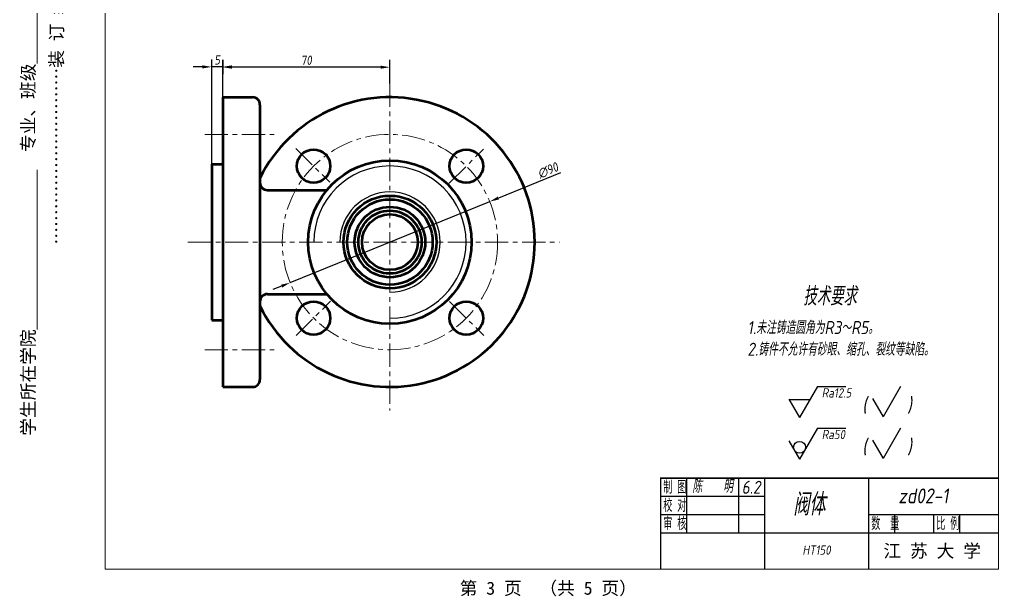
# Model space of a CAD drawing. Header units: millimetres. Extents: x -14 to 1037, y -1 to 431.
# Drawn here: x 773.3 to 1037.1, y 88.1 to 243.4 of the extents above; entities that cross this region are included whole.
import ezdxf

# ---------------------------------------------------------------- set-up
doc = ezdxf.new("R2010")
doc.units = ezdxf.units.MM
doc.linetypes.add('CENTER', pattern=[2, 1.25, -0.25, 0.25, -0.25])
for name, color, linetype, lineweight in [('4', 7, 'Continuous', 18), ('中心线', 7, 'CENTER', 18), ('答案', 1, 'Continuous', 50), ('粗实线', 7, 'Continuous', 50)]:
    doc.layers.add(name, color=color, linetype=linetype, lineweight=lineweight)
doc.layers.add('细实线', color=7, linetype='Continuous')
doc.styles.get("Standard").update_dxf_attribs({"font": 'gbenor.shx', "oblique": 8, "bigfont": 'gbcbig.shx'})
doc.styles.add('style2', font='')
doc.styles.add('style3', font='gbenor.shx', dxfattribs={"oblique": 10, "bigfont": 'gbcbig.shx'})
doc.styles.get('style2').set_extended_font_data('SimSun')
doc.dimstyles.new('ISO-25', dxfattribs={"dimtxt": 2.5, "dimasz": 2.5, "dimexe": 2, "dimexo": 0, "dimtad": 1, "dimdec": 0, "dimlfac": 1.55, "dimdsep": 46, "dimtxsty": 'Standard', "dimcen": 2.5, "dimadec": 0, "dimazin": 0, "dimtfac": 1, "dimtdec": 0, "dimtmove": 0, "dimatfit": 3, "dimfxl": 0, "dimarcsym": 0})

# ---------------------------------------------------------------- blocks, each defined once
blk = doc.blocks.new('*D120')
at = {"layer": 'DEFPOINTS', "color": 0, "ltscale": 0.5, "transparency": 16777216}
for p in [(899.87, 194.38), (846.14, 172.55)]:
    blk.add_point(p, dxfattribs=at)
at = {"layer": '细实线', "color": 0, "lineweight": -2, "ltscale": 0.5, "transparency": 16777216}
for p, q in [((918.88, 202.11), (902.19, 195.33)), ((846.14, 172.55), (899.87, 194.38)), ((843.82, 171.61), (841.5, 170.67))]:
    blk.add_line(p, q, dxfattribs=at)
at = {"layer": '细实线', "color": 0, "ltscale": 0.5, "transparency": 16777216}
for points in [[(902.03, 195.71), (902.34, 194.94), (899.87, 194.38)], [(843.66, 172), (843.98, 171.23), (846.14, 172.55)]]:
    blk.add_solid(points, dxfattribs=at)
at = {"layer": '细实线', "color": 0, "ltscale": 0.5, "transparency": 16777216, "insert": (915.57, 202.78), "char_height": 2.5, "attachment_point": 5, "rotation": 22.1104}
blk.add_mtext('∅90', dxfattribs=at)
blk = doc.blocks.new('*D136')
at = {"layer": 'DEFPOINTS', "color": 0, "ltscale": 0.5, "transparency": 16777216}
for p in [(828, 230.57), (873, 226.16), (828, 222.47)]:
    blk.add_point(p, dxfattribs=at)
at = {"layer": '细实线', "color": 0, "lineweight": -2, "ltscale": 0.5, "transparency": 16777216}
for p, q in [((828, 222.47), (828, 232.57)), ((873, 226.16), (873, 232.57)), ((870.5, 230.57), (830.5, 230.57))]:
    blk.add_line(p, q, dxfattribs=at)
at = {"layer": '细实线', "color": 0, "ltscale": 0.5, "transparency": 16777216}
for points in [[(830.5, 230.98), (830.5, 230.15), (828, 230.57)], [(870.5, 230.98), (870.5, 230.15), (873, 230.57)]]:
    blk.add_solid(points, dxfattribs=at)
at = {"layer": '细实线', "color": 0, "ltscale": 0.5, "transparency": 16777216, "insert": (850.5, 232.44), "char_height": 2.5, "attachment_point": 5}
blk.add_mtext('70', dxfattribs=at)
blk = doc.blocks.new('*D148')
at = {"layer": 'DEFPOINTS', "color": 0, "ltscale": 0.5, "transparency": 16777216}
for p in [(828, 232.57), (825, 230.65), (825, 204.47)]:
    blk.add_point(p, dxfattribs=at)
at = {"layer": '细实线', "color": 0, "lineweight": -2, "ltscale": 0.5, "transparency": 16777216}
for p, q in [((825, 204.47), (825, 232.65)), ((828, 232.57), (828, 228.65)), ((822.5, 230.65), (820, 230.65)), ((828, 230.65), (825, 230.65)), ((830.5, 230.65), (833, 230.65))]:
    blk.add_line(p, q, dxfattribs=at)
at = {"layer": '细实线', "color": 0, "ltscale": 0.5, "transparency": 16777216}
for points in [[(822.5, 231.07), (822.5, 230.23), (825, 230.65)], [(830.5, 231.07), (830.5, 230.23), (828, 230.65)]]:
    blk.add_solid(points, dxfattribs=at)
at = {"layer": '细实线', "color": 0, "ltscale": 0.5, "transparency": 16777216, "insert": (826.5, 232.52), "char_height": 2.5, "attachment_point": 5}
blk.add_mtext('5', dxfattribs=at)

msp = doc.modelspace()

# ---------------------------------------------------------------- linework, layer by layer
for p, q in [((952.89, 119.91), (952.89, 105.21)), ((966.89, 119.91), (966.89, 105.21)), ((973.89, 119.91), (973.89, 95.41)), ((1001.89, 119.91), (1001.89, 95.41)), ((945.89, 115.01), (973.89, 115.01)), ((945.89, 110.11), (973.89, 110.11)), ((1001.89, 110.11), (1036.89, 110.11)), ((1008.89, 110.11), (1008.89, 105.21)), ((1019.39, 110.11), (1019.39, 105.21)), ((1026.39, 110.11), (1026.39, 105.21)), ((945.89, 105.21), (973.89, 105.21)), ((972.49, 105.21), (1036.89, 105.21))]:
    msp.add_line(p, q)
at = {"const_width": 0.42}
msp.add_lwpolyline([(1036.89, 119.91), (945.89, 119.91), (945.89, 95.41)], dxfattribs=at)
at = {"layer": '4'}
for p, q in [((796.32, 419.58), (796.32, 95.41)), ((1036.89, 95.41), (1036.89, 419.58)), ((796.32, 95.41), (1036.89, 95.41))]:
    msp.add_line(p, q, dxfattribs=at)
at = {"layer": '中心线', "ltscale": 5}
for p, q in [((873, 226.16), (873, 138.09)), ((823.14, 212.47), (841.82, 212.47)), ((847.67, 208.68), (856.8, 199.6)), ((888.98, 199.37), (898.18, 208.52)), ((818.59, 183.47), (918.62, 183.47)), ((847.71, 158.3), (857.01, 167.55)), ((889.05, 167.51), (898.29, 158.31)), ((823.14, 154.47), (841.82, 154.47))]:
    msp.add_line(p, q, dxfattribs=at)
msp.add_circle((873, 183.47), 29, dxfattribs=at)
at = {"layer": '答案', "lineweight": -3}
for p, q in [((988.11, 144.58), (983.28, 136.22)), ((1010.48, 144.58), (1005.78, 136.45)), ((980.43, 141.14), (983.28, 136.22)), ((1002.94, 141.37), (1005.78, 136.45)), ((988.11, 133.37), (983.28, 125.01)), ((1010.48, 133.37), (1005.78, 125.24)), ((980.43, 129.93), (983.28, 125.01)), ((1002.94, 130.16), (1005.78, 125.24))]:
    msp.add_line(p, q, dxfattribs=at)
at = {"layer": '答案', "lineweight": -3, "ltscale": 0.5}
for p, q in [((988.11, 144.58), (995.71, 144.58)), ((980.45, 141.11), (986.11, 141.11)), ((988.11, 133.37), (995.71, 133.37))]:
    msp.add_line(p, q, dxfattribs=at)
at = {"layer": '答案', "ltscale": 0.5}
for radius in [22, 12.5, 11.5, 9.5, 8.5, 7.5]:
    msp.add_circle((873, 183.47), radius, dxfattribs=at)
at = {"layer": '答案', "lineweight": -3, "ltscale": 0.5}
msp.add_circle((983.28, 128.21), 1.61, dxfattribs=at)
for radius in [20.5, 13.5]:
    msp.add_arc((873, 183.47), radius, 270, 180, dxfattribs=at)
at = {"layer": '粗实线', "ltscale": 5}
for p, q in [((828, 222.47), (828, 144.47)), ((828, 222.47), (836, 222.47)), ((838, 220.47), (838, 146.47)), ((825, 204.47), (825, 162.47)), ((825, 204.47), (828, 204.47)), ((840, 197.47), (856.03, 197.47)), ((840, 169.47), (856.03, 169.47)), ((825, 162.47), (828, 162.47)), ((828, 144.47), (836, 144.47))]:
    msp.add_line(p, q, dxfattribs=at)
at = {"layer": '粗实线', "ltscale": 0.5}
for centre in [(852.45, 203.93), (893.56, 203.93), (852.45, 163.01), (893.56, 163.01)]:
    msp.add_circle(centre, 4.5, dxfattribs=at)
at = {"layer": '粗实线', "ltscale": 5}
for centre, start, end in [((836, 220.47), 0, 90), ((840, 199.47), 180, 270), ((840, 167.47), 90, 180), ((836, 146.47), 270, 0)]:
    msp.add_arc(centre, 2, start, end, dxfattribs=at)
at = {"layer": '粗实线', "ltscale": 0.5}
msp.add_arc((873, 183.47), 39, 206.177, 153.823, dxfattribs=at)

# ---------------------------------------------------------------- texts
at = {"width": 0.7}
for s, p in [('制 图', (946.59, 115.71)), ('校 对', (946.59, 110.81)), ('审 核', (946.59, 105.91)), ('数  量', (1002.59, 105.91)), ('比 例', (1020.09, 105.91))]:
    msp.add_text(s, height=3.5, dxfattribs=at).set_placement(p)
at = {"style": 'style2'}
msp.add_text('江 苏 大 学', height=3.5, dxfattribs=at).set_placement((1005.88, 98.57))
at = {"layer": '4', "style": 'style2'}
msp.add_text('第 3 页\u3000（共 5 页）', height=3.5, dxfattribs=at).set_placement((891.78, 88.52))
at = {"layer": '4', "char_height": 3.5, "width": 370.9946, "attachment_point": 1, "rotation": 90, "style": 'style2'}
for s, insert in [('{\\fSimSun|b0|i0|c134|p2;学生所在学院\\L\u3000\u3000\u3000\u3000\u3000\u3000\u3000\u3000\u3000\\l\u3000专业、班级\\L\u3000\u3000\u3000\u3000      \\l\u3000学号\\L\u3000\u3000\u3000\u3000\u3000  \\l\u3000姓名\\L\u3000\u3000\u3000      \u3000}', (773.84, 131.32)), ('…………………………装 订 线…………………………', (781.46, 182.79))]:
    msp.add_mtext(s, dxfattribs=dict(at, insert=insert))
at = {"layer": '答案', "lineweight": -3, "style": 'style3', "oblique": 10}
for s, height, p in [('陈   明', 3.5, (954.39, 115.95)), ('6.2', 3.5, (967.7, 115.7)), ('阀体', 6, (981.55, 109.84)), ('zd02-1', 4, (1009.87, 113.13))]:
    msp.add_text(s, height=height, dxfattribs=at).set_placement(p)
at = {"layer": '答案', "lineweight": -3, "attachment_point": 1, "style": 'style3'}
for s, insert, char_height, width in [('技术要求', (984.28, 171.42), 5, 54.8272), ('1.未注铸造圆角为R3～R5。\\P2.铸件不允许有砂眼、缩孔、裂纹等缺陷。', (969.24, 162.21), 3.5, 73.7499)]:
    msp.add_mtext(s, dxfattribs=dict(at, insert=insert, char_height=char_height, width=width))
at = {"layer": '答案', "lineweight": -3, "ltscale": 0.5, "attachment_point": 1, "style": 'style3'}
for s, width, insert, char_height in [('Ra12.5', 10.7498, (989.27, 144.12), 2.5), ('(     )', 16.5822, (1000.16, 141.62), 4), ('Ra50', 10.7498, (989.27, 132.91), 2.5), ('(     )', 16.5822, (1000.16, 130.41), 4), ('HT150', 10.5, (984.07, 101.78), 2.5)]:
    msp.add_mtext_dynamic_manual_height_columns(s, width=width, gutter_width=12.5, heights=[0], dxfattribs=dict(at, insert=insert, char_height=char_height))

# ---------------------------------------------------------------- dimensions: what is measured, and where the dimension line sits
at = {"layer": '细实线', "ltscale": 0.5}
for base, p1, p2, picture, middle in [((825, 230.65), (828, 232.57), (825, 204.47), '*D148', (826.5, 232.52)), ((828, 230.57), (873, 226.16), (828, 222.47), '*D136', (850.5, 232.44))]:
    dim = msp.add_linear_dim(base=base, p1=p1, p2=p2, dimstyle='ISO-25', dxfattribs=at)
    dim.commit()
    dim.dimension.update_dxf_attribs({"geometry": picture, "text_midpoint": middle})
dim = msp.add_diameter_dim_2p(p1=(846.14, 172.55), p2=(899.87, 194.38), dimstyle='ISO-25', dxfattribs=at)
dim.commit()
dim.dimension.update_dxf_attribs({"geometry": '*D120', "text_midpoint": (916.27, 201.05), "dimtype": 163})

doc.saveas('drawing.dxf')
